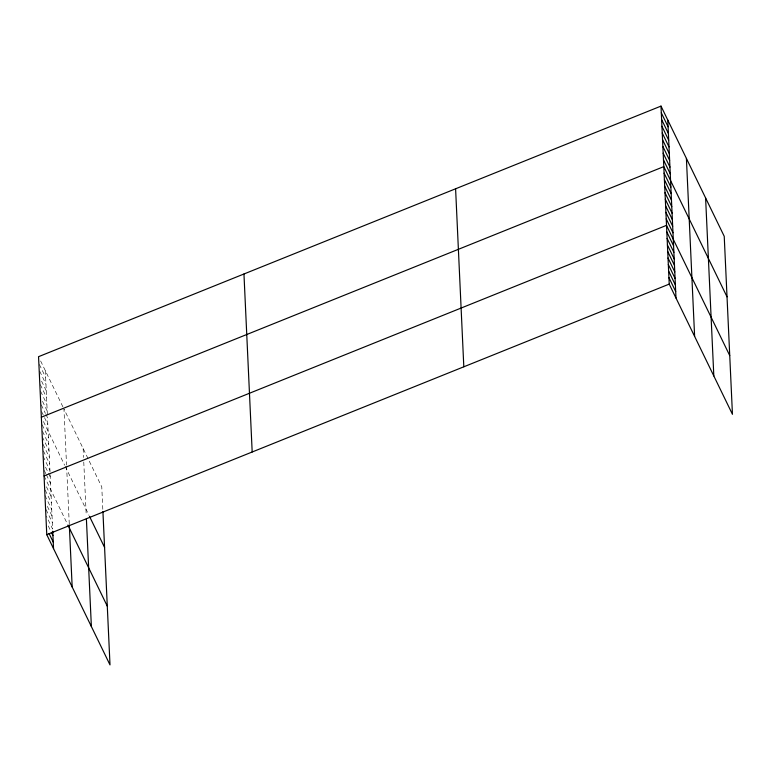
<?xml version="1.0" encoding="UTF-8"?>
<svg xmlns="http://www.w3.org/2000/svg" width="771" height="771" viewBox="0 0 771 771"><rect width="100%" height="100%" fill="white"/><g stroke="black" fill="none" stroke-linecap="round" stroke-linejoin="round"><path stroke-width="0.58" stroke-dasharray="3.85 2.89" d="M40.632 360.973L62.914 406.866M39.379 364.481L45.634 377.347M39.697 371.208L45.942 384.074M41.567 381.144L46.25 390.801M40.314 384.652L46.559 397.528M40.622 391.379L46.877 404.245M42.501 401.325L47.185 410.972M41.248 404.833L45.412 413.41M45.932 414.48L47.494 417.699L52.64 529.051L46.395 516.185M41.557 411.55L47.802 424.426M43.427 421.496L64.677 465.25M65.198 466.32L89.05 515.442M42.164 424.802L48.419 437.677M42.472 431.336L48.718 444.202M42.251 436.781L49.026 450.727M43.07 444.385L49.325 457.251M43.378 450.91L49.623 463.785M43.157 456.365L49.922 470.31M45.537 467.187L50.231 476.835M44.275 470.493L45.846 473.712M46.366 474.782L50.529 483.359M44.063 475.948L67.395 523.991M46.443 486.761L51.137 496.418M45.181 490.077L51.435 502.943M44.969 495.531L51.734 509.467M47.349 506.345L52.033 516.001M46.087 509.65L52.341 522.526M48.255 525.928L50.857 531.286M102.813 509.303L101.772 486.896L63.954 408.996L66.537 465.029M83.143 448.52L83.557 457.492M83.769 461.974L86.246 515.577M66.595 466.156L69.265 523.904M45.325 370.629L47.388 415.453"/><path stroke-width="1.16" d="M660.998 106.099L669.228 284.104L732.45 414.316L724.229 236.311L660.998 106.099L38.55 356.684L46.771 534.688L110.002 664.901L102.919 511.549M41.345 417.207L663.792 166.623L727.024 296.835M44.063 475.948L666.51 225.363L729.732 355.576M46.771 534.688L669.228 284.104M661.306 112.826L668.081 126.772M661.624 119.553L668.39 133.489M661.932 126.271L668.698 140.216M662.241 132.998L669.016 146.943M662.549 139.724L669.324 153.67M662.867 146.451L669.633 160.387M663.176 153.178L669.941 167.114M663.484 159.896L670.259 173.841M664.101 173.147L670.866 187.093M664.4 179.682L671.165 193.617M664.698 186.206L671.474 200.152M665.007 192.731L671.772 206.676M665.306 199.255L672.071 213.201M665.604 205.79L672.379 219.725M665.903 212.314L672.678 226.26M666.211 218.839L672.977 232.784M666.809 231.898L673.584 245.833M667.117 238.422L673.883 252.368M667.416 244.947L674.182 258.892M667.715 251.471L674.49 265.417M668.014 257.996L674.789 271.941M668.322 264.53L675.088 278.466M668.621 271.055L675.386 285M668.92 277.579L675.695 291.525M89.561 516.503L104.577 547.41M67.906 525.061L107.285 606.16M51.378 532.366L52.939 535.575M49.074 533.522L53.247 542.109M705.6 197.945L713.821 375.949M686.402 158.412L694.623 336.416M667.773 120.045L675.994 298.049M455.594 188.789L463.814 366.803M243.954 273.994L252.184 451.999M86.391 518.835L91.373 626.534M69.313 524.993L72.175 587.001M52.736 531.229L53.546 548.634"/></g></svg>
